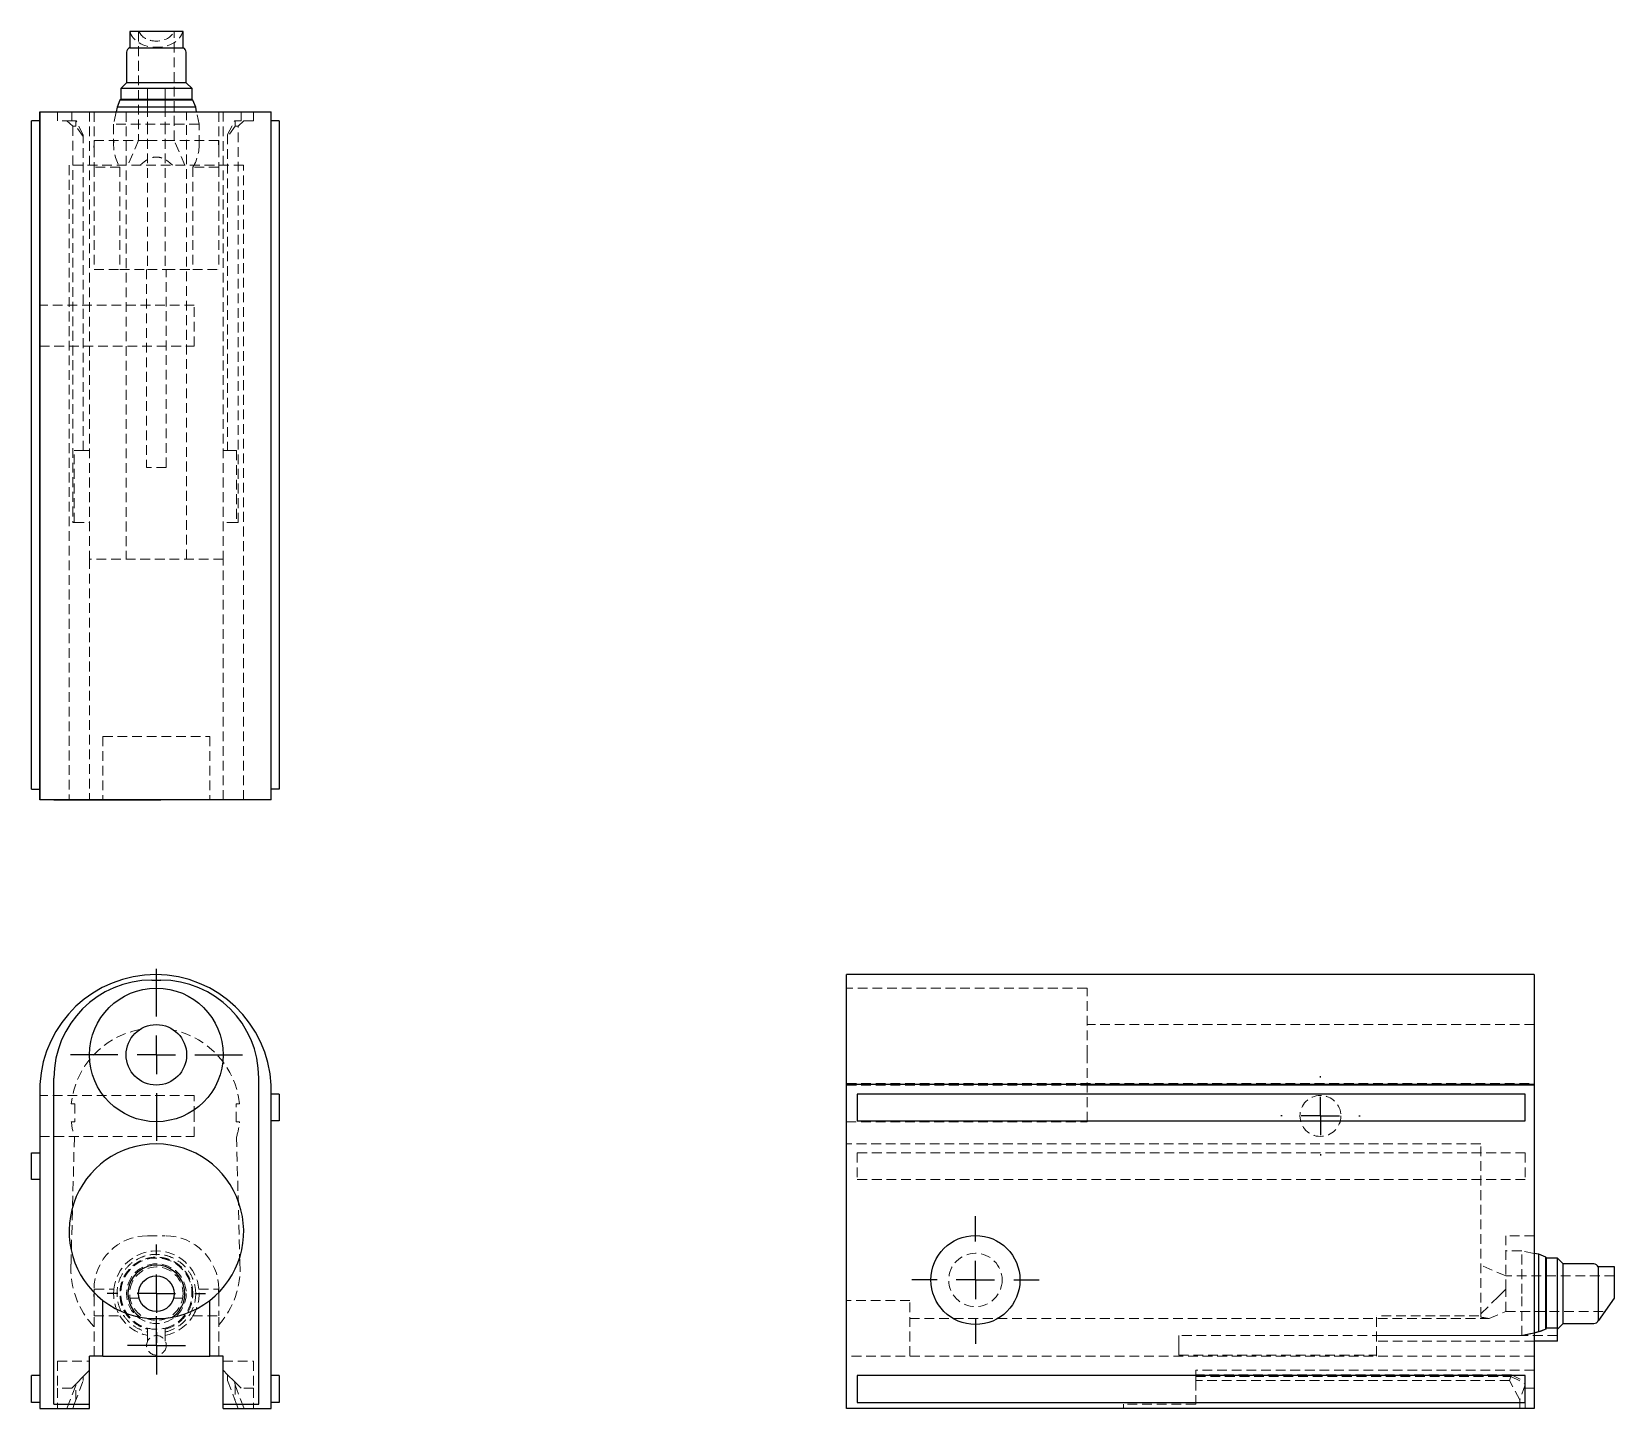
# Model space of a CAD drawing. Header units: millimetres. Extents: x 67 to 273, y 29 to 208.
import ezdxf

# ---------------------------------------------------------------- set-up
doc = ezdxf.new("R2010")
doc.units = ezdxf.units.MM
doc.linetypes.add('HIDDEN', pattern=[1.905, 1.27, -0.635])
doc.layers.add('10', color=7, linetype='Continuous')

# ---------------------------------------------------------------- blocks, each defined once
blk = doc.blocks.new('SW_CENTERMARKSYMBOL_0')
at = {"layer": '10', "color": 0}
for p, q in [((0, 5), (0, 6.39)), ((0, 0), (0, 2.5)), ((-5, 0), (-6.39, 0)), ((0, 0), (-2.5, 0)), ((0, 0), (0, -2.5)), ((0, 0), (2.5, 0)), ((5, 0), (6.39, 0)), ((0, -5), (0, -6.39))]:
    blk.add_line(p, q, dxfattribs=at)
blk = doc.blocks.new('SW_CENTERMARKSYMBOL_1')
at = {"layer": '10', "color": 0}
for p, q in [((0, 5), (0, 11.2)), ((0, 0), (0, 2.5)), ((-5, 0), (-11.2, 0)), ((0, 0), (-2.5, 0)), ((0, 0), (0, -2.5)), ((0, 0), (2.5, 0)), ((5, 0), (11.2, 0)), ((0, -5), (0, -11.2))]:
    blk.add_line(p, q, dxfattribs=at)
blk = doc.blocks.new('SW_CENTERMARKSYMBOL_2')
at = {"layer": '10', "color": 0}
for p, q in [((0, 2.5), (0, 3.78)), ((0, 0), (0, 2.5)), ((-2.5, 0), (-3.78, 0)), ((0, 0), (-2.5, 0)), ((0, 0), (0, -2.5)), ((0, 0), (2.5, 0)), ((2.5, 0), (3.78, 0)), ((0, -2.5), (0, -3.78))]:
    blk.add_line(p, q, dxfattribs=at)
blk = doc.blocks.new('SW_CENTERMARKSYMBOL_3')
at = {"layer": '10', "color": 0}
for p, q in [((0, 5), (0, 5.17)), ((0, 0), (0, 2.5)), ((-5, 0), (-5.17, 0)), ((0, 0), (-2.5, 0)), ((0, 0), (0, -2.5)), ((0, 0), (2.5, 0)), ((5, 0), (5.17, 0)), ((0, -5), (0, -5.17))]:
    blk.add_line(p, q, dxfattribs=at)
blk = doc.blocks.new('SW_CENTERMARKSYMBOL_4')
at = {"layer": '10', "color": 0}
for p, q in [((0, 5), (0, 8.3)), ((0, 0), (0, 2.5)), ((-5, 0), (-8.3, 0)), ((0, 0), (-2.5, 0)), ((0, 0), (0, -2.5)), ((0, 0), (2.5, 0)), ((5, 0), (8.3, 0)), ((0, -5), (0, -8.3))]:
    blk.add_line(p, q, dxfattribs=at)

msp = doc.modelspace()

# ---------------------------------------------------------------- linework, layer by layer
at = {"color": 7, "linetype": 'Continuous', "lineweight": 25}
for p, q in [((79.64, 208), (79.64, 205.89)), ((86.6, 208), (79.64, 208)), ((86.6, 205.89), (86.6, 208)), ((79.23, 205.33), (79.23, 201.33)), ((79.64, 205.89), (83.12, 205.89)), ((83.12, 205.89), (86.6, 205.89)), ((87, 201.33), (87, 205.33)), ((79.23, 201.33), (78.48, 200.58)), ((78.48, 200.58), (78.48, 199.18)), ((87.76, 200.58), (78.48, 200.58)), ((87, 201.33), (79.23, 201.33)), ((87.76, 200.58), (87, 201.33)), ((87.76, 199.18), (87.76, 200.58)), ((77.99, 198.17), (77.87, 197.56)), ((78.37, 199.08), (77.99, 198.16)), ((78.48, 199.18), (78.38, 199.08)), ((87.76, 199.18), (78.48, 199.18)), ((87.86, 199.08), (87.76, 199.18)), ((88.24, 198.17), (87.86, 199.08)), ((88.36, 197.56), (88.24, 198.17)), ((66.87, 109.39), (66.87, 196.4)), ((67.92, 196.4), (66.87, 196.4)), ((67.92, 108.01), (67.92, 197.56)), ((67.92, 197.56), (67.94, 197.56)), ((67.94, 197.56), (67.94, 108.01)), ((67.94, 197.56), (98.06, 197.56)), ((98.06, 108.01), (98.06, 197.56)), ((98.08, 197.56), (98.06, 197.56)), ((98.08, 108.01), (98.08, 197.56)), ((99.13, 196.4), (98.08, 196.4)), ((99.13, 196.4), (99.13, 109.39)), ((66.87, 109.39), (67.92, 109.39)), ((99.13, 109.39), (98.08, 109.39)), ((67.92, 108.01), (67.94, 108.01)), ((98.06, 108.01), (67.94, 108.01)), ((69.77, 108.01), (69.77, 108)), ((69.77, 108), (82.54, 108)), ((82.54, 108), (83.7, 108)), ((96.46, 108), (83.7, 108)), ((96.46, 108.01), (96.46, 108)), ((98.06, 108.01), (98.08, 108.01)), ((82.54, 84.53), (83.7, 84.53)), ((173.01, 84.53), (173, 84.53)), ((173, 71.77), (173, 84.53)), ((262.56, 85.23), (173.01, 85.23)), ((173.01, 70.96), (173.01, 85.23)), ((262.56, 85.23), (262.56, 70.96)), ((67.92, 71.04), (67.94, 70.95)), ((67.92, 71.04), (67.92, 28.77)), ((69.77, 29.31), (69.77, 71.77)), ((96.46, 29.31), (96.46, 71.77)), ((98.06, 70.85), (98.08, 70.96)), ((98.08, 28.77), (98.08, 70.96)), ((173, 29.31), (173, 71.77)), ((173.01, 28.77), (173.01, 70.96)), ((173.01, 70.96), (262.56, 70.96)), ((262.56, 70.96), (262.56, 28.77)), ((99.13, 69.68), (98.08, 69.68)), ((99.13, 69.68), (99.13, 66.2)), ((174.39, 69.68), (174.39, 66.2)), ((261.4, 69.68), (174.39, 69.68)), ((261.4, 66.2), (261.4, 69.68)), ((99.13, 66.2), (98.08, 66.2)), ((174.39, 66.2), (261.4, 66.2)), ((66.87, 58.55), (66.87, 62.03)), ((66.87, 62.03), (67.92, 62.03)), ((67.92, 58.55), (66.87, 58.55)), ((263.17, 48.82), (262.56, 48.94)), ((264.08, 48.44), (263.16, 48.83)), ((264.18, 48.34), (264.08, 48.44)), ((265.58, 48.34), (264.18, 48.34)), ((264.18, 39.21), (264.18, 48.34)), ((266.33, 47.58), (265.58, 48.34)), ((265.58, 39.21), (265.58, 48.34)), ((270.33, 47.58), (266.33, 47.58)), ((266.33, 39.81), (266.33, 47.58)), ((273, 47.18), (270.89, 47.18)), ((270.89, 47.18), (270.89, 40.22)), ((273, 43.13), (273, 47.18)), ((76.16, 35.58), (76.16, 42.83)), ((90.08, 35.58), (90.08, 42.83)), ((270.96, 40.22), (273, 43.13)), ((265.58, 39.21), (264.18, 39.21)), ((265.58, 39.06), (266.33, 39.81)), ((265.58, 37.5), (265.58, 39.21)), ((266.33, 39.81), (270.33, 39.81)), ((270.89, 40.22), (270.96, 40.22)), ((263.17, 38.71), (262.56, 38.58)), ((265.58, 37.5), (262.56, 37.5)), ((74.42, 29.31), (74.42, 35.58)), ((76.16, 35.58), (74.42, 35.58)), ((76.16, 35.58), (90.08, 35.58)), ((91.82, 35.58), (90.08, 35.58)), ((91.82, 29.31), (91.82, 35.58)), ((67.92, 33.03), (66.87, 33.03)), ((66.87, 29.55), (66.87, 33.03)), ((99.13, 33.03), (98.08, 33.03)), ((99.13, 33.03), (99.13, 29.55)), ((174.39, 33.03), (174.39, 29.55)), ((261.4, 33.03), (174.39, 33.03)), ((261.4, 29.55), (261.4, 33.03)), ((67.92, 29.55), (66.87, 29.55)), ((69.77, 29.31), (74.42, 29.31)), ((74.42, 28.77), (74.42, 29.31)), ((91.82, 29.31), (96.46, 29.31)), ((91.82, 28.77), (91.82, 29.31)), ((99.13, 29.55), (98.08, 29.55)), ((173.01, 29.31), (173, 29.31)), ((174.39, 29.55), (261.4, 29.55)), ((67.92, 28.77), (74.42, 28.77)), ((91.82, 28.77), (98.08, 28.77)), ((262.56, 28.77), (173.01, 28.77))]:
    msp.add_line(p, q, dxfattribs=at)
at = {"color": 7, "linetype": 'HIDDEN', "lineweight": 18}
for p, q in [((80.8, 208), (80.8, 193.85)), ((85.44, 193.85), (85.44, 208)), ((81.96, 200.58), (81.96, 199.18)), ((84.28, 200.58), (84.28, 199.18)), ((84.28, 199.18), (84.28, 198.57)), ((84.28, 199.08), (84.98, 199.08)), ((84.28, 198.17), (84.34, 198.17)), ((70.24, 197.56), (70.24, 197.55)), ((70.24, 197.55), (71.98, 197.55)), ((70.24, 197.55), (70.24, 196.4)), ((72.1, 196.4), (70.24, 196.4)), ((72.22, 195.7), (71.47, 196.4)), ((71.98, 197.56), (71.98, 197.55)), ((71.98, 197.55), (72, 197.55)), ((72, 197.56), (72, 197.55)), ((72, 197.55), (72.04, 197.55)), ((72.04, 197.55), (72.04, 197.56)), ((72.04, 197.55), (80.93, 197.55)), ((72.1, 197.55), (72.1, 196.4)), ((72.1, 196.4), (72.67, 196.4)), ((72.44, 197.56), (72.44, 197.55)), ((72.5, 197.55), (72.5, 197.56)), ((72.64, 195.7), (72.64, 196.4)), ((73.6, 194.54), (72.67, 196.4)), ((74.42, 197.56), (74.42, 139.32)), ((75, 197.55), (75, 197.56)), ((75, 197.55), (75, 193.85)), ((77.87, 197.56), (77.55, 195.94)), ((77.55, 195.94), (77.55, 193.27)), ((79.17, 197.55), (79.17, 139.32)), ((80.93, 197.55), (80.93, 197.56)), ((80.93, 197.55), (85.4, 197.55)), ((81.96, 195.94), (81.96, 177.03)), ((84.28, 195.94), (84.28, 177.03)), ((85.4, 197.55), (85.4, 197.56)), ((85.4, 197.55), (93.96, 197.55)), ((87.06, 139.32), (87.06, 197.55)), ((88.68, 195.94), (88.36, 197.56)), ((88.68, 193.27), (88.68, 195.94)), ((91.24, 197.55), (91.24, 197.56)), ((91.24, 197.55), (91.24, 193.85)), ((91.82, 197.56), (91.82, 139.32)), ((92.4, 194.62), (93.29, 196.4)), ((94.14, 196.4), (93.29, 196.4)), ((93.36, 196.4), (93.36, 195.7)), ((93.5, 197.55), (93.5, 197.56)), ((93.56, 197.55), (93.56, 197.56)), ((94.53, 196.4), (93.78, 195.7)), ((93.96, 197.56), (93.96, 197.55)), ((93.96, 197.55), (94, 197.55)), ((94, 197.55), (94, 197.56)), ((94, 197.55), (94.02, 197.55)), ((94.02, 197.55), (94.02, 197.56)), ((94.02, 197.55), (95.76, 197.55)), ((94.14, 197.55), (94.14, 196.4)), ((95.76, 196.4), (94.14, 196.4)), ((95.76, 197.55), (95.76, 197.56)), ((95.76, 197.55), (95.76, 196.4)), ((72.64, 195.7), (72.22, 195.7)), ((72.22, 195.7), (72.22, 144.08)), ((73.6, 194.35), (72.64, 195.7)), ((73.6, 153.48), (73.6, 194.54)), ((75, 193.85), (81.96, 193.85)), ((75, 193.85), (75, 192.92)), ((80.8, 193.85), (79.4, 190.6)), ((81.96, 193.85), (84.28, 193.85)), ((91.24, 193.85), (84.28, 193.85)), ((86.83, 190.6), (85.44, 193.85)), ((91.24, 193.85), (91.24, 192.92)), ((93.36, 195.7), (92.4, 194.35)), ((92.4, 194.62), (92.4, 153.48)), ((93.78, 195.7), (93.36, 195.7)), ((93.78, 144.08), (93.78, 195.7)), ((75, 192.92), (75, 190.37)), ((91.24, 192.92), (91.24, 190.37)), ((94.48, 190.6), (71.75, 190.6)), ((71.75, 190.6), (71.75, 108)), ((78.36, 190.37), (75, 190.37)), ((75, 190.37), (75, 177.03)), ((78.36, 190.37), (78.36, 177.03)), ((87.87, 190.37), (87.87, 177.03)), ((91.24, 190.37), (87.87, 190.37)), ((91.24, 190.37), (91.24, 177.03)), ((94.48, 108), (94.48, 190.6)), ((75, 177.03), (78.36, 177.03)), ((78.36, 177.03), (81.96, 177.03)), ((81.84, 177.03), (81.84, 151.27)), ((81.96, 177.03), (84.28, 177.03)), ((84.28, 177.03), (87.87, 177.03)), ((84.39, 151.27), (84.39, 177.03)), ((87.87, 177.03), (91.24, 177.03)), ((88.05, 172.39), (67.92, 172.39)), ((88.05, 167.05), (88.05, 172.39)), ((67.92, 167.05), (88.05, 167.05)), ((72.43, 153.48), (73.6, 153.48)), ((72.43, 144.08), (72.43, 153.48)), ((74.42, 153.48), (73.6, 153.48)), ((91.82, 153.48), (92.4, 153.48)), ((92.4, 153.48), (93.57, 153.48)), ((93.57, 153.48), (93.57, 144.08)), ((84.39, 151.27), (81.84, 151.27)), ((72.43, 144.08), (72.22, 144.08)), ((72.43, 144.08), (74.42, 144.08)), ((72.43, 144.08), (74.42, 144.08)), ((93.57, 144.08), (91.82, 144.08)), ((93.57, 144.08), (93.78, 144.08)), ((91.82, 139.32), (74.42, 139.32)), ((74.42, 139.32), (74.42, 108)), ((91.82, 108), (91.82, 139.32)), ((98.06, 118.99), (98.06, 130.59)), ((98.08, 130.59), (98.06, 130.59)), ((67.93, 128.27), (67.92, 128.27)), ((67.93, 128.27), (67.93, 121.31)), ((67.92, 121.31), (67.93, 121.31)), ((98.06, 118.99), (98.08, 118.99)), ((76.16, 116.24), (90.08, 116.24)), ((76.16, 116.24), (76.16, 108)), ((90.08, 116.24), (90.08, 108)), ((204.32, 83.49), (173, 83.49)), ((204.32, 74.79), (204.32, 83.49)), ((262.56, 78.73), (204.32, 78.73)), ((262.55, 78.07), (262.56, 78.07)), ((262.55, 78.07), (262.55, 78)), ((262.55, 78), (262.55, 68.41)), ((262.55, 78), (262.56, 78)), ((204.32, 66.09), (204.32, 74.79)), ((173.01, 71.04), (262.56, 71.04)), ((262.56, 70.95), (173.01, 70.95)), ((173.01, 70.85), (262.56, 70.85)), ((204.32, 70.84), (262.55, 70.84)), ((88.05, 69.51), (67.92, 69.51)), ((72.04, 68.41), (72.5, 68.41)), ((72.5, 68.41), (72.5, 66.09)), ((88.05, 66.84), (88.05, 69.51)), ((93.5, 68.41), (93.96, 68.41)), ((93.5, 66.09), (93.5, 68.41)), ((262.56, 68.41), (262.55, 68.41)), ((262.55, 66.09), (262.55, 68.41)), ((72.5, 66.09), (72.04, 66.09)), ((88.05, 64.17), (88.05, 66.84)), ((93.96, 66.09), (93.5, 66.09)), ((173, 66.09), (204.32, 66.09)), ((262.55, 66.09), (262.56, 66.09)), ((262.55, 66.09), (262.55, 64.09)), ((67.92, 64.17), (88.05, 64.17)), ((72, 47.54), (72.44, 64.09)), ((93.56, 64.09), (94, 47.54)), ((262.55, 64.09), (262.55, 47.54)), ((262.55, 64.09), (262.56, 64.09)), ((255.6, 63.19), (173, 63.19)), ((261.4, 62.03), (174.39, 62.03)), ((174.39, 62.03), (174.39, 58.55)), ((255.6, 40.65), (255.6, 63.19)), ((261.4, 62.03), (261.4, 58.55)), ((261.4, 58.55), (174.39, 58.55)), ((81.96, 51.24), (84.28, 51.24)), ((98.06, 39.68), (98.06, 51.28)), ((98.08, 51.28), (98.06, 51.28)), ((262.55, 51.24), (258.85, 51.24)), ((258.85, 44.28), (258.85, 51.24)), ((67.93, 48.96), (67.92, 48.96)), ((67.93, 48.96), (67.93, 42)), ((258.85, 46.02), (255.6, 47.41)), ((260.94, 49.27), (258.85, 49.27)), ((262.56, 48.94), (260.94, 49.27)), ((262.55, 47.54), (262.55, 39.62)), ((262.55, 47.54), (262.56, 47.54)), ((273, 46.02), (258.85, 46.02)), ((75, 43.35), (75, 44.28)), ((75, 43.35), (75, 40.8)), ((75.05, 44.28), (77.58, 44.28)), ((88.65, 44.28), (91.18, 44.28)), ((91.24, 43.35), (91.24, 44.28)), ((91.24, 43.35), (91.24, 40.8)), ((257.92, 43.35), (255.37, 40.8)), ((257.92, 43.35), (258.85, 44.28)), ((258.85, 43.35), (258.85, 44.28)), ((258.85, 41.38), (258.85, 43.35)), ((67.92, 42), (67.93, 42)), ((80.87, 43.13), (79.68, 43.13)), ((86.55, 43.13), (85.37, 43.13)), ((181.24, 42.83), (173, 42.83)), ((181.24, 35.58), (181.24, 42.83)), ((256.68, 40.45), (258.85, 41.38)), ((258.85, 41.38), (271.77, 41.38)), ((75, 40.8), (78.36, 40.8)), ((75, 35.58), (75, 40.8)), ((87.87, 40.8), (91.24, 40.8)), ((91.24, 35.58), (91.24, 40.8)), ((98.06, 39.68), (98.08, 39.68)), ((181.24, 40.45), (256.68, 40.45)), ((255.37, 40.8), (242.03, 40.8)), ((242.03, 35.58), (242.03, 40.8)), ((262.55, 39.62), (262.56, 39.62)), ((262.55, 39.37), (262.55, 39.62)), ((262.55, 39.37), (262.56, 39.37)), ((81.96, 38.25), (81.96, 37.5)), ((84.28, 38.25), (84.28, 37.5)), ((216.27, 36.97), (216.27, 38.25)), ((265.58, 38.25), (216.27, 38.25)), ((260.94, 38.25), (242.03, 38.25)), ((260.94, 38.25), (242.03, 38.25)), ((262.56, 37.5), (242.03, 37.5)), ((262.56, 35.58), (173, 35.58)), ((216.27, 35.69), (216.27, 36.97)), ((216.27, 35.69), (242.03, 35.69)), ((70.24, 34.92), (74.42, 34.92)), ((70.24, 34.92), (70.24, 31.4)), ((74.42, 33.72), (73.6, 32.91)), ((91.82, 34.92), (95.76, 34.92)), ((91.82, 33.72), (92.4, 33.14)), ((92.4, 33.14), (92.4, 32.38)), ((92.4, 33.14), (93.29, 32.25)), ((95.76, 34.92), (95.76, 31.4)), ((218.48, 33.72), (218.48, 33.14)), ((262.55, 33.72), (218.48, 33.72)), ((218.48, 33.14), (218.48, 32.38)), ((259.62, 33.14), (218.48, 33.14)), ((259.35, 32.38), (259.62, 33.14)), ((259.62, 33.14), (261.4, 32.25)), ((262.55, 34.92), (262.55, 31.4)), ((262.55, 34.92), (262.56, 34.92)), ((70.24, 31.4), (70.24, 28.77)), ((72.1, 31.4), (70.24, 31.4)), ((71.47, 28.77), (72.64, 31.82)), ((72.1, 31.4), (72.67, 31.97)), ((72.43, 29.31), (73.6, 32.38)), ((72.64, 31.82), (72.67, 31.97)), ((72.64, 29.88), (72.64, 31.82)), ((73.6, 32.91), (72.67, 31.97)), ((73.6, 32.91), (73.6, 32.38)), ((92.4, 32.38), (93.57, 29.31)), ((93.29, 32.25), (93.36, 31.82)), ((94.14, 31.4), (93.29, 32.25)), ((93.36, 31.82), (93.36, 29.88)), ((93.36, 31.82), (94.53, 28.77)), ((95.76, 31.4), (94.14, 31.4)), ((95.76, 31.4), (95.76, 28.77)), ((218.48, 32.91), (259.54, 32.91)), ((218.48, 32.38), (218.48, 29.31)), ((259.35, 32.38), (218.48, 32.38)), ((260.7, 29.88), (259.35, 32.38)), ((259.54, 32.91), (261.4, 31.97)), ((261.4, 31.82), (260.7, 29.88)), ((262.55, 31.4), (261.4, 31.4)), ((72.43, 29.31), (72.22, 28.77)), ((93.57, 29.31), (93.78, 28.77)), ((209.08, 29.31), (209.08, 28.77)), ((218.48, 29.31), (209.08, 29.31)), ((209.08, 29.31), (209.08, 28.77)), ((260.7, 28.77), (260.7, 29.88)), ((261.4, 29.55), (261.4, 28.77))]:
    msp.add_line(p, q, dxfattribs=at)
at = {"color": 7, "linetype": 'Continuous', "lineweight": 25}
for centre, radius in [((83.12, 74.79), 8.7), ((83.12, 74.79), 3.94), ((189.79, 45.48), 5.8), ((83.12, 43.7), 2.32)]:
    msp.add_circle(centre, radius, dxfattribs=at)
at = {"color": 7, "linetype": 'HIDDEN', "lineweight": 18}
for centre, radius in [((234.72, 66.84), 2.67), ((83.12, 43.7), 3.89), ((189.79, 45.48), 3.48), ((83.12, 43.7), 3.48), ((83.12, 36.97), 1.28)]:
    msp.add_circle(centre, radius, dxfattribs=at)
at = {"color": 7, "linetype": 'Continuous', "lineweight": 25}
for centre, radius, start, end in [((79.81, 205.33), 0.58, 107.4576, 180), ((86.42, 205.33), 0.58, 0, 72.5424), ((83, 70.15), 15.08, 2.6686, 176.9504), ((82.54, 71.77), 12.76, 90, 180), ((83.7, 71.77), 12.76, 0, 90), ((83.12, 51.82), 11.37, 307.752, 232.248), ((83.12, 43.7), 3.71, 304.7719, 235.2281), ((270.33, 47), 0.58, 17.4576, 90), ((83.12, 51.82), 11.37, 232.248, 307.752), ((270.33, 40.39), 0.58, 270, 342.5424)]:
    msp.add_arc(centre, radius, start, end, dxfattribs=at)
at = {"color": 7, "linetype": 'HIDDEN', "lineweight": 18}
for centre, radius, start, end in [((82.88, 192.92), 7.89, 173.2437, 180), ((83.12, 193.27), 5.57, 174.0208, 211.3882), ((83.12, 193.27), 5.57, 328.6118, 5.9792), ((83.35, 192.92), 7.89, 0, 6.7563), ((83, 67.25), 11.02, 100.8148, 173.9577), ((83, 67.25), 11.02, 6.0423, 77.4224), ((83, 67.25), 11.02, 186.0423, 196.6712), ((83, 67.25), 11.02, 343.3288, 353.9577), ((81.96, 44.28), 6.96, 90, 180), ((84.28, 44.28), 6.96, 0, 90), ((83, 46.95), 11.02, 176.9037, 223.4216), ((83.12, 43.7), 5.57, 5.9792, 174.0208), ((83.12, 43.7), 4.64, 284.4775, 255.5225), ((83, 46.95), 11.02, 318.3629, 3.0963), ((82.88, 43.35), 7.89, 173.2437, 180), ((83.12, 43.7), 5.57, 174.0208, 211.3882), ((83.12, 43.7), 5.57, 328.6118, 5.9792), ((83.35, 43.35), 7.89, 0, 6.7563), ((83.12, 43.7), 5.57, 211.3882, 257.9753), ((83.12, 43.7), 4.64, 255.5225, 284.4775), ((83.12, 43.7), 5.57, 282.0247, 328.6118)]:
    msp.add_arc(centre, radius, start, end, dxfattribs=at)
for major_axis, start_param, end_param in [((3.48, 0), 3.305502, 6.119276), ((2.32, 0), 3.38887, 6.035908)]:
    msp.add_ellipse((83.12, 208.4), major_axis=major_axis, ratio=0.700208, start_param=start_param, end_param=end_param, dxfattribs=at)
at = {"color": 7, "linetype": 'Continuous', "lineweight": 25}
for points, knots in [([(88.24, 198.17), (88.24, 198.17), (88.11, 198.17), (87.6, 198.17), (87.22, 198.17), (86.28, 198.17), (85.71, 198.17), (84.46, 198.17), (83.79, 198.17), (82.45, 198.17), (81.78, 198.17), (80.54, 198.17), (79.97, 198.17), (79.02, 198.17), (78.64, 198.17), (78.12, 198.17), (77.99, 198.17), (77.99, 198.17)], [0, 0, 0, 0, 0.125, 0.125, 0.25, 0.25, 0.375, 0.375, 0.5, 0.5, 0.625, 0.625, 0.75, 0.75, 0.875, 0.875, 1, 1, 1, 1]), ([(87.86, 199.08), (87.85, 199.08), (87.83, 199.08), (87.62, 199.08), (87.29, 199.08), (86.85, 199.08), (86.29, 199.08), (85.65, 199.08), (84.93, 199.08), (84.17, 199.08), (83.37, 199.08), (82.57, 199.08), (81.78, 199.08), (81.03, 199.08), (80.34, 199.08), (79.73, 199.08), (79.21, 199.08), (78.81, 199.08), (78.53, 199.08), (78.38, 199.08), (78.38, 199.08), (78.38, 199.08)], [0, 0, 0, 0, 0.052929, 0.107393, 0.160328, 0.214799, 0.267714, 0.322163, 0.375088, 0.429547, 0.482475, 0.536938, 0.589864, 0.644323, 0.697252, 0.751716, 0.80464, 0.8591, 0.91202, 0.966475, 1, 1, 1, 1]), ([(263.17, 43.7), (263.17, 44.14), (263.17, 45.03), (263.17, 46.28), (263.17, 47.35), (263.17, 48.19), (263.17, 48.68), (263.17, 48.88), (263.17, 48.82), (263.17, 48.82)], [0, 0, 0, 0, 0.165099, 0.331368, 0.498271, 0.66543, 0.832601, 0.999665, 1, 1, 1, 1]), ([(264.08, 43.7), (264.08, 43.96), (264.08, 44.5), (264.08, 45.27), (264.08, 46.01), (264.08, 46.67), (264.08, 47.26), (264.08, 47.74), (264.08, 48.11), (264.08, 48.34), (264.08, 48.45), (264.08, 48.44), (264.08, 48.43)], [0, 0, 0, 0, 0.10586, 0.214789, 0.32066, 0.429604, 0.535435, 0.644334, 0.750185, 0.859105, 0.964962, 1, 1, 1, 1]), ([(263.17, 38.71), (263.17, 38.84), (263.17, 39.06), (263.17, 39.68), (263.17, 40.07), (263.17, 40.97), (263.17, 41.48), (263.17, 42.56), (263.17, 43.13), (263.17, 43.7)], [0, 0, 0, 0, 0.25, 0.25, 0.5, 0.5, 0.75, 0.75, 1, 1, 1, 1]), ([(264.08, 39.09), (264.08, 39.22), (264.08, 39.43), (264.08, 40.01), (264.08, 40.36), (264.08, 41.19), (264.08, 41.65), (264.08, 42.4), (264.08, 42.66), (264.08, 43.17), (264.08, 43.43), (264.08, 43.7)], [0, 0, 0, 0, 0.25, 0.25, 0.5, 0.5, 0.75, 0.75, 0.875, 0.875, 1, 1, 1, 1])]:
    msp.add_open_spline(points, degree=3, knots=knots, dxfattribs=at)
at = {"color": 7, "linetype": 'HIDDEN', "lineweight": 18}
for points, knots in [([(80.76, 198.17), (80.86, 198.17), (81.23, 198.17), (81.65, 198.17), (81.96, 198.17)], [0, 0, 0, 0, 0.259384, 1, 1, 1, 1]), ([(88.68, 195.94), (88.68, 195.94), (88.54, 195.94), (87.99, 195.94), (87.58, 195.94), (86.55, 195.94), (85.93, 195.94), (84.58, 195.94), (83.85, 195.94), (82.39, 195.94), (81.66, 195.94), (80.31, 195.94), (79.69, 195.94), (78.66, 195.94), (78.25, 195.94), (77.69, 195.94), (77.55, 195.94), (77.55, 195.94)], [0, 0, 0, 0, 0.125, 0.125, 0.25, 0.25, 0.375, 0.375, 0.5, 0.5, 0.625, 0.625, 0.75, 0.75, 0.875, 0.875, 1, 1, 1, 1]), ([(81, 190.6), (81.13, 190.72), (81.26, 190.84), (81.55, 191.07), (81.7, 191.19), (82.04, 191.39), (82.22, 191.49), (82.64, 191.63), (82.87, 191.68), (83.36, 191.68), (83.59, 191.63), (84.01, 191.49), (84.2, 191.39), (84.53, 191.19), (84.69, 191.07), (84.97, 190.84), (85.11, 190.72), (85.23, 190.6)], [0, 0, 0, 0, 0.125, 0.125, 0.25, 0.25, 0.375, 0.375, 0.5, 0.5, 0.625, 0.625, 0.75, 0.75, 0.875, 0.875, 1, 1, 1, 1]), ([(88.24, 43.7), (88.24, 44.17), (88.17, 44.64), (87.91, 45.56), (87.72, 46), (87.21, 46.82), (86.9, 47.19), (86.19, 47.83), (85.78, 48.1), (84.92, 48.52), (84.46, 48.67), (83.51, 48.83), (83.03, 48.84), (82.08, 48.74), (81.61, 48.62), (80.72, 48.25), (80.3, 48.01), (79.55, 47.41), (79.22, 47.06), (78.67, 46.28), (78.44, 45.86), (78.12, 44.95), (78.03, 44.48), (77.97, 43.52), (78.01, 43.04), (78.22, 42.11), (78.39, 41.66), (78.85, 40.82), (79.14, 40.43), (79.82, 39.75), (80.2, 39.46), (81.04, 38.99), (81.49, 38.82), (81.96, 38.71)], [0, 0, 0, 0, 0.0625, 0.0625, 0.125, 0.125, 0.1875, 0.1875, 0.25, 0.25, 0.3125, 0.3125, 0.375, 0.375, 0.4375, 0.4375, 0.5, 0.5, 0.5625, 0.5625, 0.625, 0.625, 0.6875, 0.6875, 0.75, 0.75, 0.8125, 0.8125, 0.875, 0.875, 0.9375, 0.9375, 1, 1, 1, 1]), ([(87.86, 43.7), (87.86, 44.14), (87.8, 44.58), (87.62, 45.22), (87.54, 45.43), (87.36, 45.83), (87.26, 46.03), (87.03, 46.4), (86.9, 46.58), (86.61, 46.92), (86.31, 47.24), (85.96, 47.51), (85.59, 47.76), (85.4, 47.87), (85, 48.06), (84.8, 48.14), (84.38, 48.28), (84.16, 48.34), (83.51, 48.45), (83.07, 48.47), (82.18, 48.38), (81.75, 48.27), (81.14, 48.02), (80.94, 47.92), (80.56, 47.7), (80.37, 47.58), (79.85, 47.17), (79.54, 46.85), (79.15, 46.32), (79.03, 46.13), (78.82, 45.74), (78.73, 45.54), (78.58, 45.12), (78.52, 44.91), (78.43, 44.48), (78.4, 44.26), (78.35, 43.6), (78.38, 43.16), (78.51, 42.51), (78.58, 42.29), (78.73, 41.88), (78.81, 41.68), (79.02, 41.29), (79.14, 41.1), (79.4, 40.74), (79.54, 40.57), (80, 40.09), (80.35, 39.81), (80.92, 39.48), (81.12, 39.39), (81.53, 39.22), (81.74, 39.15), (81.96, 39.09)], [0, 0, 0, 0, 0.0625, 0.0625, 0.09375, 0.09375, 0.125, 0.125, 0.15625, 0.15625, 0.1875, 0.21875, 0.21875, 0.25, 0.25, 0.28125, 0.28125, 0.3125, 0.3125, 0.375, 0.375, 0.4375, 0.4375, 0.46875, 0.46875, 0.5, 0.5, 0.5625, 0.5625, 0.59375, 0.59375, 0.625, 0.625, 0.65625, 0.65625, 0.6875, 0.6875, 0.75, 0.75, 0.78125, 0.78125, 0.8125, 0.8125, 0.84375, 0.84375, 0.875, 0.875, 0.9375, 0.9375, 0.96875, 0.96875, 1, 1, 1, 1]), ([(260.94, 43.7), (260.94, 44.06), (260.94, 44.78), (260.94, 45.83), (260.94, 46.8), (260.94, 47.65), (260.94, 48.35), (260.94, 48.88), (260.94, 49.18), (260.94, 49.3), (260.94, 49.27), (260.94, 49.27)], [0, 0, 0, 0, 0.123677, 0.2481, 0.373017, 0.498229, 0.623581, 0.748963, 0.874309, 0.999587, 1, 1, 1, 1]), ([(84.28, 38.71), (84.84, 38.84), (85.37, 39.06), (86.35, 39.68), (86.78, 40.07), (87.49, 40.97), (87.77, 41.48), (88.15, 42.56), (88.24, 43.13), (88.24, 43.7)], [0, 0, 0, 0, 0.25, 0.25, 0.5, 0.5, 0.75, 0.75, 1, 1, 1, 1]), ([(84.28, 39.09), (84.79, 39.22), (85.27, 39.43), (86.15, 40.01), (86.54, 40.36), (87.18, 41.19), (87.43, 41.65), (87.69, 42.4), (87.76, 42.66), (87.84, 43.17), (87.86, 43.43), (87.86, 43.7)], [0, 0, 0, 0, 0.25, 0.25, 0.5, 0.5, 0.75, 0.75, 0.875, 0.875, 1, 1, 1, 1]), ([(260.94, 38.25), (260.94, 38.38), (260.94, 38.62), (260.94, 39.29), (260.94, 39.71), (260.94, 40.7), (260.94, 41.26), (260.94, 42.45), (260.94, 43.08), (260.94, 43.7)], [0, 0, 0, 0, 0.25, 0.25, 0.5, 0.5, 0.75, 0.75, 1, 1, 1, 1]), ([(263.17, 44.54), (263.17, 44.26), (263.17, 43.7), (263.17, 43.14), (263.17, 42.86)], [0, 0, 0, 0, 0.5, 1, 1, 1, 1]), ([(264.08, 44.19), (264.08, 43.93), (264.08, 43.61), (264.08, 43.29), (264.08, 43.23)], [0, 0, 0, 0, 0.8130003, 1, 1, 1, 1]), ([(256.64, 40.46), (256.65, 40.46), (256.68, 40.45), (256.42, 40.5), (256.04, 40.56), (255.74, 40.62), (255.6, 40.65)], [0, 0, 0, 0, 0.139656, 0.455428, 0.73683, 1, 1, 1, 1]), ([(263.17, 39.8), (263.17, 39.68), (263.17, 39.36), (263.17, 38.98), (263.17, 38.8), (263.17, 38.71)], [0, 0, 0, 0, 0.21265, 0.606247, 1, 1, 1, 1]), ([(264.08, 39.24), (264.08, 39.23), (264.08, 39.16), (264.08, 39.12), (264.08, 39.09)], [0, 0, 0, 0, 0.21013, 1, 1, 1, 1]), ([(262.56, 38.58), (262.35, 38.54), (261.8, 38.43), (261.26, 38.32), (260.94, 38.25)], [0, 0, 0, 0, 0.3953712, 1, 1, 1, 1])]:
    msp.add_open_spline(points, degree=3, knots=knots, dxfattribs=at)
for points in [[(81.96, 199.18), (81.96, 199.15), (81.96, 199.11), (81.96, 199.08)], [(81.96, 199.08), (81.96, 198.77), (81.96, 198.47), (81.96, 198.17)], [(81.96, 198.17), (81.96, 197.42), (81.96, 196.68), (81.96, 195.94)], [(84.28, 199.18), (84.28, 199.15), (84.28, 199.11), (84.28, 199.08)], [(84.28, 199.08), (84.28, 198.77), (84.28, 198.47), (84.28, 198.17)], [(84.28, 198.17), (84.28, 197.42), (84.28, 196.68), (84.28, 195.94)], [(81.96, 39.21), (81.96, 39.17), (81.96, 39.13), (81.96, 39.09)], [(84.28, 39.21), (84.28, 39.17), (84.28, 39.13), (84.28, 39.09)], [(264.18, 39.21), (264.15, 39.17), (264.11, 39.13), (264.08, 39.09)], [(81.96, 39.09), (81.96, 38.96), (81.96, 38.84), (81.96, 38.71)], [(81.96, 38.71), (81.96, 38.55), (81.96, 38.4), (81.96, 38.25)], [(84.28, 39.09), (84.28, 38.96), (84.28, 38.84), (84.28, 38.71)], [(84.28, 38.71), (84.28, 38.55), (84.28, 38.4), (84.28, 38.25)], [(263.17, 38.71), (262.42, 38.55), (261.68, 38.4), (260.94, 38.25)], [(264.08, 39.09), (263.77, 38.96), (263.47, 38.84), (263.17, 38.71)]]:
    msp.add_open_spline(points, degree=3, dxfattribs=at)
at = {"color": 7, "linetype": 'Continuous', "lineweight": 25}
for points in [[(264.18, 39.21), (264.15, 39.17), (264.11, 39.13), (264.08, 39.09)], [(264.08, 39.09), (263.77, 38.96), (263.47, 38.84), (263.17, 38.71)]]:
    msp.add_open_spline(points, degree=3, dxfattribs=at)

# ---------------------------------------------------------------- block references
at = {"layer": '10'}
for name, p in [('SW_CENTERMARKSYMBOL_1', (83.12, 74.79)), ('SW_CENTERMARKSYMBOL_3', (234.72, 66.84)), ('SW_CENTERMARKSYMBOL_4', (189.79, 45.48)), ('SW_CENTERMARKSYMBOL_0', (83.12, 43.7)), ('SW_CENTERMARKSYMBOL_2', (83.12, 36.97))]:
    msp.add_blockref(name, p, dxfattribs=at)

doc.saveas('drawing.dxf')
